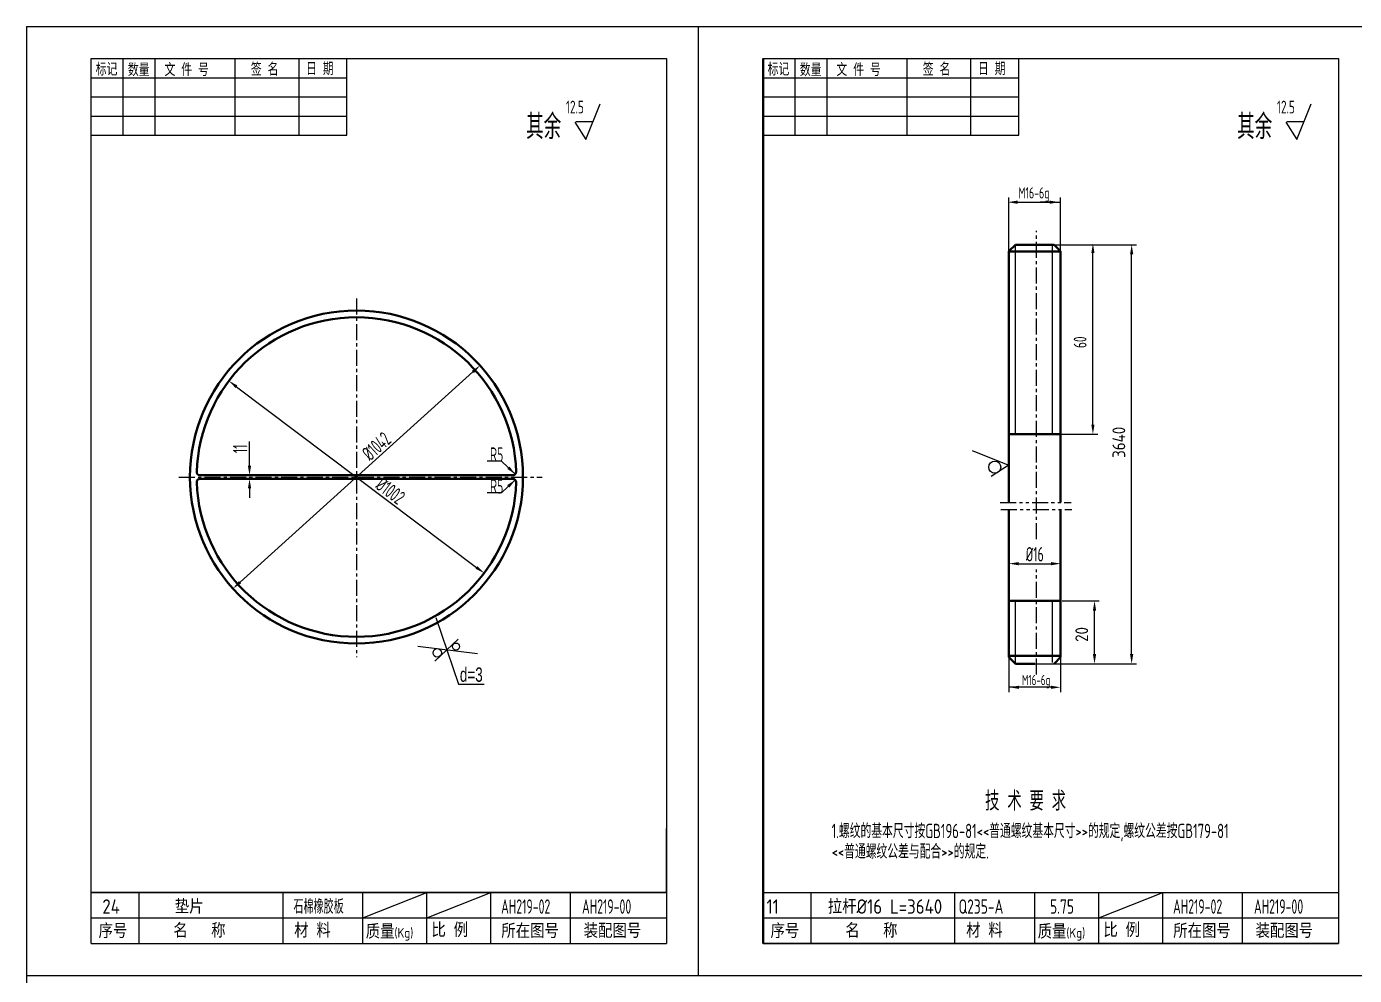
# Model space of a CAD drawing. Extents: x -857 to 594, y 0 to 1194.
# Drawn here: x -857 to -441.5, y 896.9 to 1193.9 of the extents above; entities that cross this region are included whole.
import ezdxf
from ezdxf.enums import TextEntityAlignment as Align

# ---------------------------------------------------------------- set-up
doc = ezdxf.new("R2010")
doc.units = 0
doc.header["$LTSCALE"] = 2
doc.header["$MEASUREMENT"] = 0
doc.linetypes.add('CENTERX2', pattern=[4, 2.5, -0.5, 0.5, -0.5])
doc.linetypes.add('PHANTOMX2', pattern=[5, 2.5, -0.5, 0.5, -0.5, 0.5, -0.5])
doc.layers.get('0').update_dxf_attribs({"linetype": 'CONTINUOUS'})
doc.layers.get('DEFPOINTS').update_dxf_attribs({"linetype": 'CONTINUOUS'})
for name, color, linetype in [('16CEN', 6, 'CENTERX2'), ('16CON1', 4, 'CONTINUOUS'), ('16CON2', 3, 'CONTINUOUS'), ('16TXT', 3, 'CONTINUOUS'), ('PHANTOMX2', 3, 'PHANTOMX2'), ('SUR', 220, 'CONTINUOUS')]:
    doc.layers.add(name, color=color, linetype=linetype)
doc.layers.add('16CON', color=7, linetype='CONTINUOUS', lineweight=40)
doc.styles.add('GREEKC', font='greekc.shx', dxfattribs={"width": 0.7, "bigfont": 'hztxt2.shx'})
doc.styles.add('HZ', font='ascii.shx', dxfattribs={"width": 0.7, "bigfont": 'hztxt2.shx'})
doc.styles.get("Standard").update_dxf_attribs({"font": 'ascii.shx', "width": 0.75})
doc.dimstyles.get("Standard").update_dxf_attribs({"dimtxt": 4.5, "dimasz": 3, "dimexe": 2, "dimexo": 0.0625, "dimgap": 0.7, "dimtad": 1, "dimdec": 4, "dimzin": 0, "dimdsep": 46, "dimtxsty": 'HZ', "dimcen": 0.09, "dimadec": 0, "dimazin": 0, "dimtfac": 1, "dimtdec": 4, "dimtofl": 0, "dimtmove": 0, "dimatfit": 3, "dimfxl": 0, "dimtolj": 1, "dimtzin": 0, "dimarcsym": 0})

# ---------------------------------------------------------------- blocks, each defined once
blk = doc.blocks.new('*D210')
at = {"layer": '16CON2', "color": 0, "lineweight": -2}
for p, q in [((-549.59, 1025.58), (-549.59, 1027.79)), ((-533.43, 1025.51), (-533.43, 1027.79)), ((-546.59, 1025.79), (-536.43, 1025.79))]:
    blk.add_line(p, q, dxfattribs=at)
at = {"layer": '16CON2', "color": 0}
for points in [[(-546.59, 1026.29), (-546.59, 1025.29), (-549.59, 1025.79)], [(-536.43, 1026.29), (-536.43, 1025.29), (-533.43, 1025.79)]]:
    blk.add_solid(points, dxfattribs=at)
at = {"layer": 'DEFPOINTS', "color": 0}
for p in [(-549.59, 1025.51), (-533.43, 1025.79), (-533.43, 1025.44)]:
    blk.add_point(p, dxfattribs=at)
at = {"layer": '16CON2', "color": 0, "insert": (-541.51, 1028.74), "char_height": 4.5, "attachment_point": 5, "style": 'HZ'}
blk.add_mtext('\\A1;%%C16', dxfattribs=at)
blk = doc.blocks.new('*D211')
at = {"layer": '16CON2', "color": 0, "lineweight": -2}
for p, q in [((-715.14, 1087.87), (-716.44, 1089.31)), ((-790.2, 1019.99), (-717.33, 1085.81)), ((-792.47, 1018.03), (-793.77, 1019.46))]:
    blk.add_line(p, q, dxfattribs=at)
at = {"layer": '16CON2', "color": 0}
for points in [[(-717.66, 1086.18), (-716.99, 1085.44), (-715.1, 1087.82)], [(-790.54, 1020.36), (-789.87, 1019.62), (-792.43, 1017.98)]]:
    blk.add_solid(points, dxfattribs=at)
at = {"layer": 'DEFPOINTS', "color": 0}
for p in [(-715.1, 1087.82), (-715.1, 1087.82), (-792.43, 1017.98)]:
    blk.add_point(p, dxfattribs=at)
at = {"layer": '16CON2', "color": 0, "insert": (-755.74, 1055.09), "char_height": 4.5, "attachment_point": 5, "rotation": 42.0883, "style": 'HZ'}
blk.add_mtext('\\A1;             %%C1042', dxfattribs=at)
blk = doc.blocks.new('*D212')
at = {"layer": '16CON2', "color": 0, "lineweight": -2}
for p, q in [((-793.74, 1082.94), (-794.9, 1081.39)), ((-791.3, 1081.18), (-716.22, 1024.62)), ((-713.86, 1022.77), (-715.03, 1021.22))]:
    blk.add_line(p, q, dxfattribs=at)
at = {"layer": '16CON2', "color": 0}
for points in [[(-791, 1081.58), (-791.6, 1080.78), (-793.7, 1082.99)], [(-715.92, 1025.02), (-716.52, 1024.22), (-713.83, 1022.82)]]:
    blk.add_solid(points, dxfattribs=at)
at = {"layer": 'DEFPOINTS', "color": 0}
for p in [(-793.7, 1082.99), (-713.83, 1022.82), (-713.83, 1022.82)]:
    blk.add_point(p, dxfattribs=at)
at = {"layer": '16CON2', "color": 0, "insert": (-751.99, 1055.26), "char_height": 4.5, "attachment_point": 5, "rotation": 323.0077, "style": 'HZ'}
blk.add_mtext('\\A1;             %%C1002', dxfattribs=at)
blk = doc.blocks.new('*D213')
at = {"layer": '16CON2', "color": 0, "lineweight": -2}
for p, q in [((-787.23, 1056.45), (-787.23, 1064)), ((-790.01, 1052.35), (-785.23, 1052.35)), ((-789.62, 1053.45), (-785.23, 1053.45)), ((-787.23, 1049.35), (-787.23, 1046.35))]:
    blk.add_line(p, q, dxfattribs=at)
at = {"layer": '16CON2', "color": 0}
for points in [[(-787.73, 1056.45), (-786.73, 1056.45), (-787.23, 1053.45)], [(-787.73, 1049.35), (-786.73, 1049.35), (-787.23, 1052.35)]]:
    blk.add_solid(points, dxfattribs=at)
at = {"layer": 'DEFPOINTS', "color": 0}
for p in [(-790.07, 1052.35), (-789.68, 1053.45), (-787.23, 1053.45)]:
    blk.add_point(p, dxfattribs=at)
at = {"layer": '16CON2', "color": 0, "insert": (-790.18, 1061.73), "char_height": 4.5, "attachment_point": 5, "rotation": 90, "style": 'HZ'}
blk.add_mtext('\\A1;11', dxfattribs=at)

msp = doc.modelspace()

# ---------------------------------------------------------------- linework, layer by layer
for p, q in [((-656.74588, 1183.90469), (-656.74588, 906.90469)), ((-446.49588, 1183.90469), (-446.49588, 906.90469)), ((-836.74588, 906.90469), (-656.74588, 906.90469)), ((-626.49588, 906.90469), (-446.49588, 906.90469))]:
    msp.add_line(p, q)
at = {"color": 3, "linetype": 'ByBlock'}
for p, q in [((-708.42356, 1057.88421), (-704.06047, 1053.76553)), ((-708.42356, 1047.91975), (-704.06047, 1052.03842))]:
    msp.add_line(p, q, dxfattribs=at)
at = {"color": 4}
for q in [(-656.74874, 942.93045), (-836.74587, 922.90469)]:
    msp.add_line((-656.74588, 922.93045), q, dxfattribs=at)
for points in [[(-836.74588, 906.90469), (-836.74588, 1183.90469), (-656.74588, 1183.90469)], [(-626.49588, 1183.90469), (-446.49588, 1183.90469)]]:
    msp.add_lwpolyline(points)
at = {"color": 3, "linetype": 'ByBlock'}
for points in [[(-705.89879, 1056.18846), (-706.58524, 1055.46128), (-704.06047, 1053.76553)], [(-705.89879, 1049.61549), (-706.58524, 1050.34268), (-704.06047, 1052.03842)]]:
    msp.add_solid(points, dxfattribs=at)
at = {"layer": '16CEN'}
for p, q in [((-541.00501, 1033.49674), (-541.00501, 1129.9482)), ((-753.76319, 1108.75928), (-753.76319, 996.52753)), ((-809.31858, 1052.90198), (-695.65297, 1052.90198)), ((-541.00501, 991.14127), (-541.00501, 1023.91582))]:
    msp.add_line(p, q, dxfattribs=at)
at = {"layer": '16CON', "color": 4}
for p, q in [((-549.59017, 1123.59806), (-547.59017, 1125.59806)), ((-549.59017, 1044.89473), (-549.59017, 1123.59806)), ((-549.59017, 1123.45435), (-533.93488, 1123.45435)), ((-547.59017, 1125.59806), (-541.51002, 1125.59806)), ((-535.42987, 1125.59806), (-541.51002, 1125.59806)), ((-533.42987, 1123.59806), (-535.42987, 1125.59806)), ((-533.42987, 1044.89473), (-533.42987, 1123.59806)), ((-549.59017, 1066.28863), (-533.42987, 1066.28863)), ((-549.59017, 996.47419), (-549.59017, 1042.74728)), ((-533.42987, 996.47419), (-533.42987, 1042.74728)), ((-549.59017, 1014.12491), (-533.42987, 1014.12491)), ((-549.59017, 996.97519), (-533.42987, 996.97519)), ((-547.59017, 994.47419), (-549.59017, 996.47419)), ((-541.51002, 994.47419), (-547.59017, 994.47419)), ((-535.42987, 994.47419), (-533.42987, 996.47419))]:
    msp.add_line(p, q, dxfattribs=at)
at = {"layer": '16CON'}
for p, q in [((-802.73873, 1053.45198), (-704.78766, 1053.45198)), ((-802.73873, 1052.35198), (-704.78766, 1052.35198))]:
    msp.add_line(p, q, dxfattribs=at)
msp.add_lwpolyline([(-626.49588, 906.90469), (-626.49588, 1183.90469)], dxfattribs=at)
msp.add_circle((-753.76319, 1052.90198), 52.1, dxfattribs=at)
for centre, radius, start, end in [((-753.76319, 1052.90198), 50, 1.8003543, 178.1996457), ((-802.73873, 1054.45198), 1, 177.5690931, 270), ((-802.73873, 1051.35198), 1, 90, 182.4309069), ((-753.76319, 1052.90198), 50, 181.8003543, 358.1996457), ((-704.78766, 1054.45198), 1, 270, 2.4309069), ((-704.78766, 1051.35198), 1, 357.5690931, 90)]:
    msp.add_arc(centre, radius, start, end, dxfattribs=at)
at = {"layer": '16CON1'}
msp.add_line((-656.74588, 922.93045), (-836.74587, 922.90469), dxfattribs=at)
at = {"layer": '16CON2'}
for p, q in [((-856.99588, 1193.90469), (-15.99588, 1193.90469)), ((-856.99588, 1193.90469), (-856.99588, 599.90469)), ((-646.74588, 896.90469), (-646.74588, 1193.90469)), ((-549.6283, 1122.52521), (-549.6283, 1140.42965)), ((-546.92497, 1138.92965), (-533.46799, 1138.92965)), ((-536.87017, 1138.92965), (-539.87017, 1138.92965)), ((-533.46799, 1123.23978), (-533.46799, 1140.42965)), ((-547.57013, 1066.28863), (-547.57013, 1125.59806)), ((-537.47495, 1125.62497), (-509.70945, 1125.62497)), ((-535.95492, 1066.28863), (-535.95492, 1125.59806)), ((-523.32968, 1069.28863), (-523.32968, 1123.31264)), ((-511.20945, 997.47419), (-511.20945, 1122.95535)), ((-533.93989, 1066.28863), (-521.82968, 1066.28863)), ((-549.82952, 1056.61871), (-560.96301, 1061.14781)), ((-708.42356, 1057.88421), (-712.84328, 1057.88421)), ((-555.20692, 1053.12908), (-549.82952, 1056.61871)), ((-708.42356, 1047.91975), (-712.84328, 1047.91975)), ((-533.42987, 1033.20377), (-533.42987, 1034.20377)), ((-547.57013, 994.83148), (-547.57013, 1014.12491)), ((-535.95492, 994.83148), (-535.95492, 1014.12491)), ((-532.92987, 1014.12491), (-521.32467, 1014.12491)), ((-522.82467, 997.47419), (-522.82467, 1011.12491)), ((-728.90468, 1008.92651), (-721.79564, 988.07939)), ((-721.97993, 1002.17552), (-729.25911, 995.31674)), ((-734.58384, 999.9794), (-715.89495, 997.62212)), ((-549.6283, 997.90434), (-549.6283, 985.59003)), ((-535.95992, 994.47419), (-509.70945, 994.47419)), ((-535.45492, 994.47419), (-521.32467, 994.47419)), ((-533.42987, 997.18976), (-533.42987, 985.59003)), ((-721.79564, 988.07939), (-718.79564, 988.07939)), ((-718.79564, 988.07939), (-713.79564, 988.07939)), ((-536.44839, 987.09003), (-549.6283, 987.09003)), ((-836.74588, 922.90469), (-656.74588, 922.90469)), ((-751.74588, 914.90469), (-731.74588, 922.90469)), ((-731.74588, 914.90469), (-711.74588, 922.90469)), ((-626.49588, 922.90469), (-446.49588, 922.90469)), ((-521.49588, 914.90469), (-501.49588, 922.90469)), ((-856.99588, 896.90469), (-436.49588, 896.90469))]:
    msp.add_line(p, q, dxfattribs=at)
for centre, radius in [((-554.04885, 1056.01317), 1.89591), ((-728.47789, 997.89247), 1.3386), ((-722.61873, 999.84377), 1.10384)]:
    msp.add_circle(centre, radius, dxfattribs=at)
for points in [[(-546.92497, 1139.42965), (-546.92497, 1138.42965), (-549.92497, 1138.92965)], [(-536.87017, 1139.42965), (-536.87017, 1138.42965), (-533.87017, 1138.92965)], [(-522.82968, 1122.98226), (-523.82968, 1122.98226), (-523.32968, 1125.98226)], [(-510.70945, 1122.62497), (-511.70945, 1122.62497), (-511.20945, 1125.62497)], [(-522.82968, 1069.28863), (-523.82968, 1069.28863), (-523.32968, 1066.28863)], [(-522.32467, 1011.12491), (-523.32467, 1011.12491), (-522.82467, 1014.12491)], [(-522.32467, 997.47419), (-523.32467, 997.47419), (-522.82467, 994.47419)], [(-510.70945, 997.47419), (-511.70945, 997.47419), (-511.20945, 994.47419)], [(-546.46506, 987.59003), (-546.46506, 986.59003), (-549.46506, 987.09003)], [(-536.44839, 987.59003), (-536.44839, 986.59003), (-533.44839, 987.09003)]]:
    msp.add_solid(points, dxfattribs=at)
at = {"layer": '16TXT'}
for p, q in [((-836.74588, 1159.90469), (-836.74588, 1183.90469)), ((-826.74588, 1159.90469), (-826.74588, 1183.90469)), ((-816.74588, 1159.90469), (-816.74588, 1183.90469)), ((-791.74588, 1159.90469), (-791.74588, 1183.90469)), ((-771.74588, 1159.90469), (-771.74588, 1183.90469)), ((-756.74588, 1159.90469), (-756.74588, 1183.90469)), ((-626.49588, 1159.90469), (-626.49588, 1183.90469)), ((-616.49588, 1159.90469), (-616.49588, 1183.90469)), ((-606.49588, 1159.90469), (-606.49588, 1183.90469)), ((-581.49588, 1159.90469), (-581.49588, 1183.90469)), ((-561.49588, 1159.90469), (-561.49588, 1183.90469)), ((-546.49588, 1159.90469), (-546.49588, 1183.90469)), ((-836.74588, 1177.90469), (-756.74588, 1177.90469)), ((-626.49588, 1177.90469), (-546.49588, 1177.90469)), ((-836.74588, 1171.90469), (-756.74588, 1171.90469)), ((-626.49588, 1171.90469), (-546.49588, 1171.90469)), ((-681.99659, 1158.58326), (-677.46749, 1169.71675)), ((-459.52282, 1158.58326), (-454.99372, 1169.71675)), ((-836.74588, 1165.90469), (-756.74588, 1165.90469)), ((-685.48623, 1163.96066), (-681.99659, 1158.58326)), ((-685.14877, 1164.21494), (-679.84667, 1164.21494)), ((-626.49588, 1165.90469), (-546.49588, 1165.90469)), ((-463.01245, 1163.96066), (-459.52282, 1158.58326)), ((-462.675, 1164.21494), (-457.3729, 1164.21494)), ((-836.74588, 1159.90469), (-756.74588, 1159.90469)), ((-626.49588, 1159.90469), (-546.49588, 1159.90469)), ((-836.74588, 906.90469), (-836.74588, 922.90469)), ((-821.74588, 906.90469), (-821.74588, 922.90469)), ((-776.74588, 906.90469), (-776.74588, 922.90469)), ((-751.74588, 906.90469), (-751.74588, 922.90469)), ((-731.74588, 906.90469), (-731.74588, 922.90469)), ((-711.74588, 906.90469), (-711.74588, 922.90469)), ((-686.74588, 906.90469), (-686.74588, 922.90469)), ((-626.49588, 906.90469), (-626.49588, 922.90469)), ((-611.49588, 906.90469), (-611.49588, 922.90469)), ((-566.49588, 906.90469), (-566.49588, 922.90469)), ((-541.49588, 906.90469), (-541.49588, 922.90469)), ((-521.49588, 906.90469), (-521.49588, 922.90469)), ((-501.49588, 906.90469), (-501.49588, 922.90469)), ((-476.49588, 906.90469), (-476.49588, 922.90469)), ((-836.74588, 914.90469), (-656.74588, 914.90469)), ((-626.49588, 914.90469), (-446.49588, 914.90469)), ((-446.49588, 906.90469), (-626.49588, 906.90469))]:
    msp.add_line(p, q, dxfattribs=at)
at = {"layer": 'DEFPOINTS', "color": 0, "linetype": 'ByBlock'}
for p in [(-704.78766, 1054.45198), (-704.06047, 1053.76553)]:
    msp.add_point(p, dxfattribs=at)
at = {"layer": 'PHANTOMX2'}
for p, q in [((-552.34974, 1044.89473), (-530.17268, 1044.89473)), ((-552.11629, 1042.74728), (-529.93923, 1042.74728))]:
    msp.add_line(p, q, dxfattribs=at)
at = {"layer": 'SUR'}
msp.add_line((-541.51002, 994.47419), (-535.42987, 994.47419), dxfattribs=at)

# ---------------------------------------------------------------- texts
at = {"color": 3, "linetype": 'ByBlock', "char_height": 4.5, "attachment_point": 5, "style": 'HZ'}
for insert in [(-709.8961, 1059.91926), (-709.8961, 1049.98622)]:
    msp.add_mtext('\\A1;R5', dxfattribs=dict(at, insert=insert))
at = {"layer": '16CON2', "style": 'HZ', "width": 0.75}
for height, p in [(3.5, (-546.62177, 1140.08894)), (3.2, (-545.51513, 987.7603))]:
    msp.add_text('M16-6g', height=height, dxfattribs=at).set_placement(p)
msp.add_text('60', height=4, rotation=90, dxfattribs=at).set_placement((-525.32968, 1093.30063))
at = {"layer": '16CON2'}
for s, p in [('3640', (-513.20945, 1058.88144)), ('20', (-524.82467, 1001.29955))]:
    msp.add_text(s, height=4, rotation=90, dxfattribs=at).set_placement(p)
at = {"layer": '16CON2', "insert": (-721.40658, 991.02939), "char_height": 4.5, "attachment_point": 4, "style": 'GREEKC'}
msp.add_mtext('\\A1;d=3', dxfattribs=at)
at = {"layer": '16TXT', "style": 'HZ'}
for s, height, width, p in [('标记', 4, 0.85, (-835.37156, 1178.53546)), ('数量', 4, 0.85, (-825.29328, 1178.38275)), ('文 件 号', 4, 0.85, (-813.84069, 1178.38275)), ('签 名', 4, 0.85, (-786.81249, 1178.53546)), ('日 期', 4, 0.85, (-769.55734, 1178.68817)), ('标记', 4, 0.85, (-625.12156, 1178.53546)), ('数量', 4, 0.85, (-615.04328, 1178.38275)), ('文 件 号', 4, 0.85, (-603.59069, 1178.38275)), ('签 名', 4, 0.85, (-576.56249, 1178.53546)), ('日 期', 4, 0.85, (-559.30734, 1178.68817)), ('12.5', 4, 0.75, (-688.24166, 1166.71302)), ('12.5', 4, 0.75, (-465.76789, 1166.71302)), ('技 术 要 求', 6, 0.75, (-557.05873, 948.50491)), ('1.螺纹的基本尺寸按GB196-81<<普通螺纹基本尺寸>>的规定,螺纹公差按GB179-81', 4.5, 0.75, (-605.08055, 939.87544)), ('<<普通螺纹公差与配合>>的规定.', 4.5, 0.75, (-605.08055, 933.45312)), ('石棉橡胶板', 4.5, 0.7, (-773.4959, 916.21953)), ('AH219-02', 4.5, 0.7, (-708.4959, 916.21953)), ('AH219-00', 4.5, 0.7, (-683.1754, 916.21953)), ('Q235-A', 4.5, 0.8, (-565.36015, 916.21953)), ('5.75', 4.5, 0.8, (-536.75337, 916.21953)), ('AH219-02', 4.5, 0.7, (-498.2459, 916.21953)), ('AH219-00', 4.5, 0.7, (-472.9254, 916.21953))]:
    msp.add_text(s, height=height, dxfattribs=dict(at, width=width)).set_placement(p)
for p, p2 in [((-700.66358, 1158.67898), (-689.71125, 1158.67898)), ((-478.1898, 1158.67898), (-467.23747, 1158.67898))]:
    msp.add_text('其余', height=7.818985, dxfattribs=at).set_placement(p, p2, align=Align.ALIGNED)
for s, height, p in [(' 24', 4.5, (-835.72102, 916.21953)), ('垫片', 4.5, (-810.60807, 916.21953)), ('11', 4.5, (-625.47102, 916.21953)), ('拉杆%%C16 L=3640', 4.5, (-606.29063, 916.21953)), ('序号', 4.5, (-834.45426, 908.59219)), ('名   称', 4.5, (-811.05183, 908.69741)), ('材 料', 4.5, (-773.24996, 908.75372)), ('质量', 4.5, (-750.86892, 908.39745)), ('(Kg)', 3, (-741.88248, 908.73675)), ('比 例', 4.5, (-730.29329, 908.88051)), ('所在图号', 4.5, (-708.44676, 908.58804)), ('装配图号', 4.5, (-682.67276, 908.64273)), ('序号', 4.5, (-624.20426, 908.59219)), ('名   称', 4.5, (-600.80183, 908.69741)), ('材 料', 4.5, (-562.99996, 908.75372)), ('质量', 4.5, (-540.61892, 908.39745)), ('(Kg)', 3, (-531.63248, 908.73675)), ('比 例', 4.5, (-520.04329, 908.88051)), ('所在图号', 4.5, (-498.19676, 908.58804)), ('装配图号', 4.5, (-472.42276, 908.64273))]:
    msp.add_text(s, height=height, dxfattribs=at).set_placement(p)

# ---------------------------------------------------------------- dimensions: what is measured, and where the dimension line sits
at = {"layer": '16CON2'}
for p1, p2, text, picture, middle in [((-792.42728, 1017.98066), (-715.0991, 1087.82329), '             %%C1042', '*D211', (-755.7405, 1055.09121)), ((-793.69901, 1082.98736), (-713.82737, 1022.8166), '             %%C1002', '*D212', (-751.98815, 1055.25819))]:
    dim = msp.add_aligned_dim(p1=p1, p2=p2, distance=0, text=text, dimstyle='Standard', dxfattribs=at)
    dim.commit()
    dim.dimension.update_dxf_attribs({"geometry": picture, "text_midpoint": middle})
dim = msp.add_linear_dim(base=(-787.22985, 1053.45198), p1=(-790.07041, 1052.35198), p2=(-789.68305, 1053.45198), angle=90, text='11', dimstyle='Standard', dxfattribs=at)
dim.commit()
dim.dimension.update_dxf_attribs({"geometry": '*D213', "text_midpoint": (-790.17985, 1061.72698)})
dim = msp.add_linear_dim(base=(-533.42987, 1025.78591), p1=(-549.59017, 1025.51282), p2=(-533.42987, 1025.44455), text='%%C16', dimstyle='Standard', dxfattribs=at)
dim.commit()
dim.dimension.update_dxf_attribs({"geometry": '*D210', "text_midpoint": (-541.51002, 1028.73591)})

doc.saveas('drawing.dxf')
